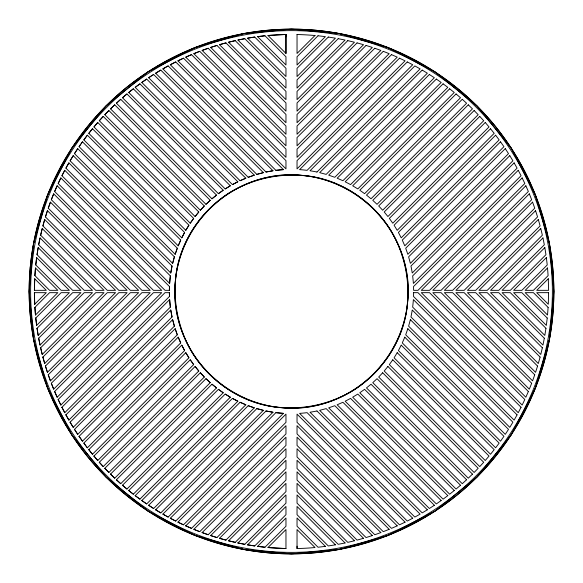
<?xml version="1.0" encoding="UTF-8"?>
<svg xmlns="http://www.w3.org/2000/svg" width="583" height="583" viewBox="0 0 583 583"><rect width="100%" height="100%" fill="white"/><g stroke="black" fill="none" stroke-linecap="round" stroke-linejoin="round"><path stroke-width="0.87" d="M34.397 290.334L34.71 278.761L46.283 290.334L34.397 290.334L34.71 278.761M169.369 290.334L169.464 286.537L60.843 177.924L58.183 183.499L165.011 290.334L169.369 290.334L169.464 286.537M34.885 275.635L35.476 267.983L57.826 290.334L49.584 290.334L34.885 275.635L35.476 267.983M169.631 283.411L170.36 275.897L64.757 170.294L61.944 175.723L169.631 283.411A122.219 122.219 0 0 1 170.36 275.876M35.767 264.974L36.642 257.606L69.37 290.334L61.128 290.334L35.767 264.974L36.642 257.606M37.042 254.705L38.172 247.593L80.913 290.334L72.671 290.334L37.042 254.705L38.172 247.593M170.768 273.004L172.043 266.037L68.881 162.876L65.915 168.152L170.768 273.004A122.219 122.219 0 0 1 172.043 266.008M38.675 244.794L40.045 237.922L92.457 290.334L84.214 290.334L38.675 244.794L40.045 237.922M40.635 235.211L42.224 228.558L104 290.334L95.758 290.334L40.635 235.211L42.224 228.558M172.648 263.341L174.383 256.833L73.21 155.661L70.098 160.791L172.648 263.341L174.383 256.833M42.902 225.934L44.687 219.478L115.543 290.334L107.301 290.334L42.902 225.934L44.687 219.478M45.445 216.942L47.427 210.682L127.087 290.334L118.837 290.334L45.445 216.942L47.427 210.682M175.162 254.312L177.298 248.198L77.736 148.643L74.486 153.635L175.162 254.312L177.298 248.198M48.258 208.211L50.43 202.133L138.63 290.334L130.381 290.334L48.258 208.211L50.43 202.133M51.333 199.736L53.672 193.833L150.174 290.334L141.924 290.334L51.333 199.736L53.672 193.833M80.745 144.241L79.069 146.676L178.223 245.829L180.715 240.079L82.458 141.822L81.175 143.629M54.642 191.501L57.149 185.766L161.717 290.334L153.467 290.334L54.642 191.501L57.149 185.766M178.223 245.829L180.715 240.079M58.183 183.499L60.843 177.924M181.779 237.842L184.6 232.42L87.37 135.19L83.843 139.905L181.779 237.842L184.6 232.42M61.944 175.723L64.757 170.294M65.915 168.152L68.881 162.876M185.795 230.314L188.921 225.198L92.471 128.748L88.805 133.332L185.795 230.314L188.921 225.198M70.098 160.791L73.21 155.661M74.486 153.635L77.736 148.643M190.233 223.216L193.658 218.392L97.755 122.488L93.958 126.941L190.233 223.216L193.658 218.392M79.069 146.676L82.458 141.822M83.843 139.905L87.37 135.19M195.086 216.519L198.788 211.986L103.227 116.418L99.299 120.732L195.086 216.519L198.788 211.986M88.805 133.332L92.471 128.748M93.958 126.941L97.755 122.488M106.332 113.131L104.823 114.713L200.333 210.223L204.312 205.967L108.875 110.53L106.835 112.606M99.299 120.732L103.227 116.418M200.333 210.223L204.312 205.967M104.823 114.713L108.875 110.53M34.71 304.239L46.283 292.666L34.397 292.666L34.71 304.239L34.397 292.666M34.885 307.365L49.584 292.666L57.826 292.666L35.476 315.017L34.885 307.365L35.476 315.017M315.017 35.476L297.038 53.454L297.038 34.455M35.767 318.026L61.128 292.666L69.37 292.666L36.642 325.394L35.767 318.026L36.642 325.394M37.042 328.295L72.671 292.666L80.913 292.666L38.172 335.407L37.042 328.295L38.172 335.407M38.675 338.206L84.214 292.666L92.457 292.666L40.045 345.078L38.675 338.206L40.045 345.078M40.635 347.789L95.758 292.666L104 292.666L42.224 354.442L40.635 347.789L42.224 354.442M42.902 357.066L107.301 292.666L115.543 292.666L44.687 363.522L42.902 357.066L44.687 363.522M45.445 366.058L118.837 292.666L127.087 292.666L47.427 372.318L45.445 366.058L47.427 372.318M48.258 374.789L130.381 292.666L138.63 292.666L50.43 380.867L48.258 374.789L50.43 380.867M51.333 383.264L141.924 292.666L150.174 292.666L53.672 389.167L51.333 383.264L53.672 389.167M54.642 391.499L153.467 292.666L161.717 292.666L57.149 397.234L54.642 391.499L57.149 397.234M58.183 399.501L165.011 292.666L169.369 292.666L169.464 296.463L60.843 405.076L58.183 399.501L60.843 405.076M61.944 407.277L169.631 299.589L170.36 307.103L64.757 412.706L61.944 407.277L64.757 412.706M65.915 414.848L170.768 309.996L172.043 316.963L68.881 420.124L65.915 414.848L68.881 420.124M316.963 172.043L420.124 68.881L414.848 65.915L309.996 170.768A122.153 122.153 0 0 1 316.955 172.029M70.098 422.209L172.648 319.659L174.383 326.167L73.21 427.339L70.098 422.209L73.21 427.339M74.486 429.365L175.162 328.688L177.298 334.802L77.736 434.357L74.486 429.365L77.736 434.357M79.069 436.324L178.223 337.171L180.715 342.921L82.458 441.178L79.069 436.324L82.458 441.178M85.592 445.463L83.843 443.095L181.779 345.158L184.6 350.58L87.37 447.81L86.036 446.053M88.805 449.668L185.795 352.686L188.921 357.802L92.471 454.252L88.805 449.668L92.471 454.252M93.958 456.059L190.233 359.784L193.658 364.608L97.755 460.512L93.958 456.059L97.755 460.512M99.299 462.268L195.086 366.481L198.788 371.014L103.227 466.582L99.299 462.268L103.227 466.582M104.823 468.287L200.333 372.777L204.312 377.033L108.875 472.47L104.823 468.287L108.875 472.47M110.53 474.125L205.967 378.688L210.223 382.667L114.713 478.177L110.53 474.125L114.713 478.177M116.418 479.773L211.986 384.212L216.519 387.914L120.732 483.701L116.418 479.773L120.732 483.701M122.488 485.245L218.392 389.342L223.216 392.767L126.941 489.042L122.488 485.245L126.941 489.042M130.454 491.914L128.748 490.529L225.198 394.079L230.314 397.205L133.332 494.195L131.029 492.373M135.19 495.63L232.42 398.4L237.842 401.221L139.905 499.157L135.19 495.63L139.905 499.157M141.822 500.542L240.079 402.285L245.829 404.777L146.676 503.931L141.822 500.542L146.676 503.931M148.643 505.264L248.198 405.702L254.312 407.838L153.635 508.514L148.643 505.264L153.635 508.514M155.661 509.79L256.833 408.617L263.341 410.352L160.791 512.902L155.661 509.79L160.791 512.902M165.506 515.612L162.876 514.119L266.037 410.957L273.004 412.232L168.152 517.085L166.17 515.984M172.32 519.315L170.294 518.243L275.897 412.64L283.411 413.369L175.723 521.056L172.998 519.664M180.701 523.505L177.924 522.157L285.962 414.112L285.962 422.362L183.499 524.817L181.4 523.84M185.766 525.851L285.962 425.656L285.962 433.905L191.501 528.358L185.766 525.851L191.501 528.358M196.041 530.224L193.833 529.328L285.962 437.199L285.962 445.448L199.736 531.667L196.777 530.515M202.133 532.57L285.962 448.742L285.962 456.992L208.211 534.742L202.133 532.57L208.211 534.742M210.682 535.573L285.962 460.286L285.962 468.535L216.942 537.555L210.682 535.573L216.942 537.555M219.478 538.313L285.962 471.829L285.962 480.071L225.934 540.106L219.478 538.313L225.934 540.106M228.558 540.776L285.962 483.373L285.962 491.615L235.211 542.365L228.558 540.776L235.211 542.365M237.922 542.955L285.962 494.916L285.962 503.158L244.794 544.325L237.922 542.955L244.794 544.325M247.593 544.828L285.962 506.459L285.962 514.702L254.705 545.958L247.593 544.828L254.705 545.958M257.606 546.358L285.962 518.003L285.962 526.245L264.974 547.233L257.606 546.358L264.974 547.233M267.983 547.524L285.962 529.546L285.962 548.545L267.983 547.524A256.957 256.957 0 0 0 285.962 548.545M112.606 106.835L114.713 104.823L210.223 200.333L205.967 204.312L110.53 108.875L112.089 107.345M205.967 204.312L210.223 200.333M110.53 108.875L114.713 104.823M118.568 101.253L120.732 99.299L216.519 195.086L211.986 198.788L116.418 103.227L118.028 101.741M116.418 103.227L120.732 99.299M125.258 95.372L126.941 93.958L223.216 190.233L218.392 193.658L122.488 97.755L124.704 95.845M122.488 97.755L126.941 93.958M211.986 198.788L216.519 195.086M128.748 92.471L133.332 88.805L230.314 185.795L225.198 188.921L128.748 92.471L133.332 88.805M135.19 87.37L139.905 83.843L237.842 181.779L232.42 184.6L135.19 87.37L139.905 83.843M218.392 193.658L223.216 190.233M141.822 82.458L146.676 79.069L245.829 178.223L240.079 180.715L141.822 82.458L146.676 79.069M151.755 75.688L153.635 74.486L254.312 175.162L248.198 177.298L148.643 77.736L151.128 76.096M148.643 77.736L153.635 74.486M225.198 188.921L230.314 185.795M155.661 73.21L160.791 70.098L263.341 172.648L256.833 174.383L155.661 73.21L160.791 70.098M162.876 68.881L168.152 65.915L273.004 170.768L266.037 172.043L162.876 68.881L168.152 65.915M232.42 184.6L237.842 181.779M170.294 64.757L175.723 61.944L283.411 169.631L275.897 170.36L170.294 64.757L175.723 61.944M177.924 60.843L183.499 58.183L285.962 160.638L285.962 168.888L177.924 60.843L183.499 58.183M240.079 180.715L245.829 178.223M185.766 57.149L191.501 54.642L285.962 149.095L285.962 157.344L185.766 57.149L191.501 54.642M193.833 53.672L199.736 51.333L285.962 137.552L285.962 145.801L193.833 53.672L199.736 51.333M248.198 177.298L254.312 175.162M202.133 50.43L208.211 48.258L285.962 126.008L285.962 134.258L202.133 50.43L208.211 48.258M210.682 47.427L216.942 45.445L285.962 114.465L285.962 122.714L210.682 47.427L216.942 45.445M256.833 174.383L263.341 172.648M219.478 44.687L225.934 42.894L285.962 102.929L285.962 111.171L219.478 44.687L225.934 42.894M228.558 42.224L235.211 40.635L285.962 91.385L285.962 99.627L228.558 42.224L235.211 40.635M237.922 40.045L244.794 38.675L285.962 79.842L285.962 88.084L237.922 40.045L244.794 38.675M247.593 38.172L254.705 37.042L285.962 68.298L285.962 76.541L247.593 38.172L254.705 37.042M257.606 36.642L264.974 35.767L285.962 56.755L285.962 64.997L257.606 36.642L264.974 35.767M263.341 410.352L256.833 408.617M254.312 407.838L248.198 405.702M193.833 529.328L199.736 531.667M245.829 404.777L240.079 402.285M177.924 522.157L183.499 524.817M237.842 401.221L232.42 398.4M170.294 518.243L175.723 521.056M162.876 514.119L168.152 517.085M230.314 397.205L225.198 394.079M223.216 392.767L218.392 389.342M216.519 387.914L211.986 384.212M128.748 490.529L133.332 494.195M210.223 382.667L205.967 378.688M285.962 53.454L285.962 34.455L285.962 53.454L267.983 35.476L285.962 34.455L285.962 36.831M316.963 410.957L420.124 514.119L414.848 517.085L309.996 412.232A122.153 122.153 0 0 0 316.955 410.971M204.312 377.033L200.333 372.777M198.788 371.014L195.086 366.481M83.843 443.095L87.37 447.81M193.658 364.608L190.233 359.784M188.921 357.802L185.795 352.686M184.6 350.58L181.779 345.158M180.715 342.921L178.223 337.171M177.298 334.802L175.162 328.688M174.383 326.167L172.648 319.659M169.464 296.463L169.369 292.666M297.038 546.169L297.038 548.545A257.074 257.074 0 0 0 315.017 547.524L297.038 529.546L297.038 548.545M172.043 316.963A122.219 122.219 0 0 1 170.768 309.996M170.36 307.095A122.219 122.219 0 0 1 169.631 299.582M283.396 413.383A122.153 122.153 0 0 1 275.883 412.655M272.99 412.247A122.153 122.153 0 0 1 266.023 410.971M266.023 172.029A122.153 122.153 0 0 1 272.99 170.753M275.883 170.345A122.153 122.153 0 0 1 283.396 169.617M267.983 35.541A257.074 257.074 0 0 1 285.962 34.521M297.038 34.521A257.074 257.074 0 0 1 315.017 35.541M548.603 292.666L548.29 304.239L536.717 292.666L548.603 292.666M413.631 292.666L413.536 296.463L522.157 405.076L524.817 399.501L417.989 292.666L413.631 292.666M30.214 267.925C24.114 335.291 45.27 404.318 87.822 456.861C131.977 511.167 198.198 546.519 267.925 552.786C335.291 558.886 404.318 537.73 456.861 495.178C511.167 451.023 546.519 384.802 552.786 315.075C558.886 247.709 537.73 178.682 495.178 126.139C451.023 71.833 384.802 36.481 315.075 30.214C247.709 24.114 178.682 45.27 126.139 87.822C71.833 131.977 36.481 198.198 30.214 267.925M175.374 281.021C168.349 342.935 218.836 403.458 281.021 407.626C342.935 414.651 403.458 364.164 407.626 301.979C414.651 240.065 364.164 179.542 301.979 175.374C240.065 168.349 179.542 218.836 175.374 281.021M548.115 307.365L547.524 315.017L525.174 292.666L533.416 292.666L548.115 307.365M33.53 243.76L29.15 291.5L33.53 339.24L47.573 388.067L71.913 435.064L105.989 477.011L147.936 511.087L194.933 535.427L243.76 549.47L291.5 553.85L339.24 549.47L388.067 535.427L435.064 511.087L477.011 477.011L511.087 435.064L535.427 388.067L549.47 339.24L553.85 291.5L549.47 243.76L535.427 194.933L511.087 147.936L477.011 105.989L435.064 71.913L388.067 47.573L339.24 33.53L291.5 29.15L243.76 33.53L194.933 47.573L147.936 71.913L105.989 105.989L71.913 147.936L47.573 194.933L33.53 243.76M176.846 270.286C171.73 299.611 178.07 330.16 193.906 355.302C211.6 381.442 239.3 400.018 270.286 406.154C299.611 411.27 330.16 404.93 355.302 389.094C381.442 371.4 400.018 343.7 406.154 312.714C411.27 283.389 404.93 252.84 389.094 227.698C371.4 201.558 343.7 182.982 312.714 176.846C283.389 171.73 252.84 178.07 227.698 193.906C201.558 211.6 182.982 239.3 176.846 270.286M547.233 318.026L546.358 325.394L513.63 292.666L521.872 292.666L547.233 318.026M545.958 328.295L544.828 335.407L502.087 292.666L510.329 292.666L545.958 328.295M544.325 338.206L542.955 345.078L490.543 292.666L498.786 292.666L544.325 338.206M542.365 347.789L540.776 354.442L479 292.666L487.242 292.666L542.365 347.789M410.352 319.659L408.617 326.167L509.79 427.339L512.902 422.209L410.352 319.659M540.106 357.066L538.313 363.522L467.457 292.666L475.699 292.666L540.106 357.066M537.555 366.058L535.573 372.318L455.913 292.666L464.163 292.666L537.555 366.058M407.838 328.688L405.702 334.802L505.264 434.357L508.514 429.365L407.838 328.688M534.742 374.789L532.57 380.867L444.37 292.666L452.619 292.666L534.742 374.789M531.667 383.264L529.328 389.167L432.826 292.666L441.076 292.666L531.667 383.264M404.777 337.171L402.285 342.921L500.542 441.178L503.931 436.324L404.777 337.171M528.358 391.499L525.851 397.234L421.283 292.666L429.533 292.666L528.358 391.499M401.221 345.158L398.4 350.58L495.63 447.81L499.157 443.095L401.221 345.158M521.056 407.277L518.243 412.706L412.64 307.103A122.153 122.153 0 0 0 413.369 299.589L521.056 407.277M517.085 414.848L514.119 420.124L410.957 316.963A122.153 122.153 0 0 0 412.232 309.996L517.085 414.848M397.205 352.686L394.079 357.802L490.529 454.252L494.195 449.668L397.205 352.686M392.767 359.784L389.342 364.608L485.245 460.512L489.042 456.059L392.767 359.784M387.914 366.481L384.212 371.014L479.773 466.582L483.701 462.268L387.914 366.481M382.667 372.777L378.688 377.033L474.125 472.47L478.177 468.287L382.667 372.777M318.026 35.767L297.038 56.755L297.038 64.997L325.394 36.642L318.026 35.767M328.295 37.042L297.038 68.298L297.038 76.541L335.407 38.172L328.295 37.042M338.206 38.675L297.038 79.842L297.038 88.084L345.078 40.045L338.206 38.675M347.789 40.635L297.038 91.385L297.038 99.627L354.442 42.224L347.789 40.635M357.066 42.894L297.038 102.929L297.038 111.171L363.522 44.687L357.066 42.894M366.058 45.445L297.038 114.465L297.038 122.714L372.318 47.427L366.058 45.445M374.789 48.258L297.038 126.008L297.038 134.258L380.867 50.43L374.789 48.258M383.264 51.333L297.038 137.552L297.038 145.801L389.167 53.672L383.264 51.333M391.499 54.642L297.038 149.095L297.038 157.344L397.234 57.149L391.499 54.642M399.501 58.183L297.038 160.638L297.038 168.888L405.076 60.843L399.501 58.183M407.277 61.944L299.589 169.631A122.153 122.153 0 0 1 307.088 170.345L412.706 64.757L407.277 61.944M422.209 70.098L319.659 172.648L326.167 174.383L427.339 73.21L422.209 70.098M429.365 74.486L328.688 175.162L334.802 177.298L434.357 77.736L429.365 74.486M436.324 79.069L337.171 178.223L342.921 180.715L441.178 82.458L436.324 79.069M443.095 83.843L345.158 181.779L350.58 184.6L447.81 87.37L443.095 83.843M449.668 88.805L352.686 185.795L357.802 188.921L454.252 92.471L449.668 88.805M456.059 93.958L359.784 190.233L364.608 193.658L460.512 97.755L456.059 93.958M462.268 99.299L366.481 195.086L371.014 198.788L466.582 103.227L462.268 99.299M468.287 104.823L372.777 200.333L377.033 204.312L472.47 108.875L468.287 104.823M474.125 110.53L378.688 205.967L382.667 210.223L478.177 114.713L474.125 110.53M479.773 116.418L384.212 211.986L387.914 216.519L483.701 120.732L479.773 116.418M485.245 122.488L389.342 218.392L392.767 223.216L489.042 126.941L485.245 122.488M490.529 128.748L394.079 225.198L397.205 230.314L494.195 133.332L490.529 128.748M495.63 135.19L398.4 232.42L401.221 237.842L499.157 139.905L495.63 135.19M500.542 141.822L402.285 240.079L404.777 245.829L503.931 146.676L500.542 141.822M505.264 148.643L405.702 248.198L407.838 254.312L508.514 153.635L505.264 148.643M509.79 155.661L408.617 256.833L410.352 263.341L512.902 160.791L509.79 155.661M514.119 162.876L410.957 266.037A122.153 122.153 0 0 1 412.232 273.004L517.085 168.152L514.119 162.876M518.243 170.294L412.64 275.897A122.153 122.153 0 0 1 413.369 283.411L521.056 175.723L518.243 170.294M522.157 177.924L413.536 286.537L413.631 290.334L417.989 290.334L524.817 183.499L522.157 177.924M525.851 185.766L421.283 290.334L429.533 290.334L528.358 191.501L525.851 185.766M529.328 193.833L432.826 290.334L441.076 290.334L531.667 199.736L529.328 193.833M532.57 202.133L444.37 290.334L452.619 290.334L534.742 208.211L532.57 202.133M535.573 210.682L455.913 290.334L464.163 290.334L537.555 216.942L535.573 210.682M538.313 219.478L467.457 290.334L475.699 290.334L540.106 225.934L538.313 219.478M540.776 228.558L479 290.334L487.242 290.334L542.365 235.211L540.776 228.558M542.955 237.922L490.543 290.334L498.786 290.334L544.325 244.794L542.955 237.922M544.828 247.593L502.087 290.334L510.329 290.334L545.958 254.705L544.828 247.593M546.358 257.606L513.63 290.334L521.872 290.334L547.233 264.974L546.358 257.606M547.524 267.983L525.174 290.334L533.416 290.334L548.115 275.635L547.524 267.983M548.29 278.761L536.717 290.334L548.603 290.334L548.29 278.761M472.47 474.125L468.287 478.177L372.777 382.667L377.033 378.688L472.47 474.125M466.582 479.773L462.268 483.701L366.481 387.914L371.014 384.212L466.582 479.773M460.512 485.245L456.059 489.042L359.784 392.767L364.608 389.342L460.512 485.245M454.252 490.529L449.668 494.195L352.686 397.205L357.802 394.079L454.252 490.529M447.81 495.63L443.095 499.157L345.158 401.221L350.58 398.4L447.81 495.63M441.178 500.542L436.324 503.931L337.171 404.777L342.921 402.285L441.178 500.542M434.357 505.264L429.365 508.514L328.688 407.838L334.802 405.702L434.357 505.264M427.339 509.79L422.209 512.902L319.659 410.352L326.167 408.617L427.339 509.79M412.706 518.243L407.277 521.056L299.589 413.369A122.153 122.153 0 0 0 307.088 412.655L412.706 518.243M405.076 522.157L399.501 524.817L297.038 422.362L297.038 414.112L405.076 522.157M397.234 525.851L391.499 528.358L297.038 433.905L297.038 425.656L397.234 525.851M389.167 529.328L383.264 531.667L297.038 445.448L297.038 437.199L389.167 529.328M380.867 532.57L374.789 534.742L297.038 456.992L297.038 448.742L380.867 532.57M372.318 535.573L366.058 537.555L297.038 468.535L297.038 460.286L372.318 535.573M363.522 538.313L357.066 540.106L297.038 480.071L297.038 471.829L363.522 538.313M354.442 540.776L347.789 542.365L297.038 491.615L297.038 483.373L354.442 540.776M345.078 542.955L338.206 544.325L297.038 503.158L297.038 494.916L345.078 542.955M335.407 544.828L328.295 545.958L297.038 514.702L297.038 506.459L335.407 544.828M325.394 546.358L318.026 547.233L297.038 526.245L297.038 518.003L325.394 546.358M140.437 505.993A262.35 262.35 0 0 0 552.786 315.075A262.35 262.35 0 0 0 181.269 53.432A262.35 262.35 0 0 0 140.437 505.993M224.36 386.835A116.6 116.6 0 0 0 407.626 301.979A116.6 116.6 0 0 0 242.506 185.693A116.6 116.6 0 0 0 224.36 386.835M159.042 516.261A260.892 260.892 0 0 0 552.385 293.832A260.892 260.892 0 0 0 163.08 64.407A260.892 260.892 0 0 0 159.042 516.261"/></g></svg>
